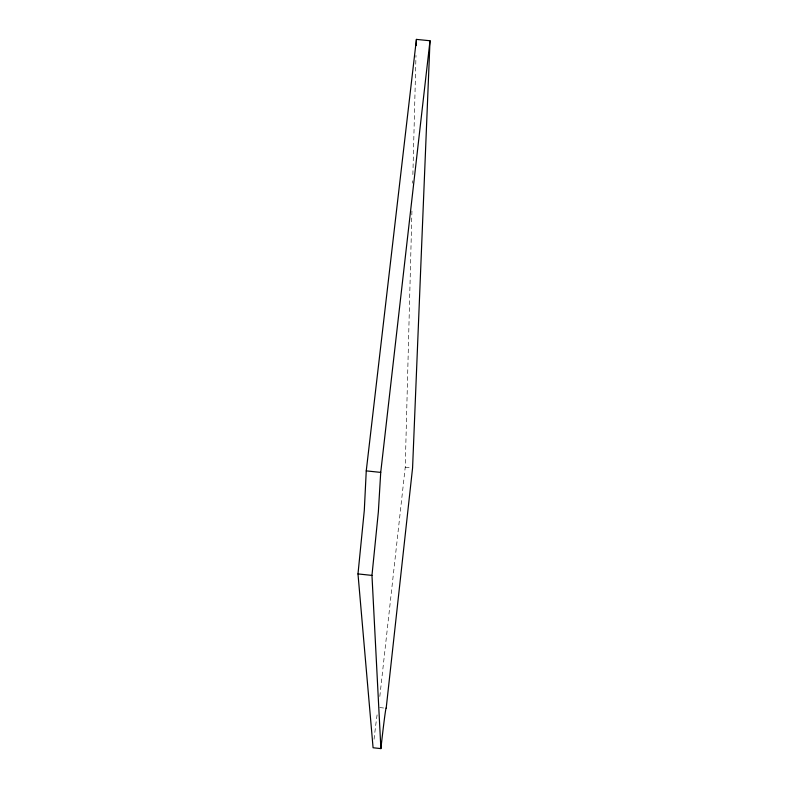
<?xml version="1.0" encoding="UTF-8"?>
<svg xmlns="http://www.w3.org/2000/svg" width="788" height="788" viewBox="0 0 788 788"><rect width="100%" height="100%" fill="white"/><g stroke="black" fill="none" stroke-linecap="round" stroke-linejoin="round"><path stroke-width="0.59" stroke-dasharray="3.94 2.96" d="M379.816 696.474L405.239 467.185L411.947 210.268M412.656 183.22L412.715 180.767M412.873 174.621L415.985 55.377M405.239 467.185L411.356 467.826M379.688 707.565L384.012 708.038M374.044 739.302A46.472 1.015 -83.8 0 1 377.275 713.564"/><path stroke-width="1.18" d="M366.253 470.879L364.302 510.378L357.988 573.92L373.079 747.753L380.89 748.6A46.472 0.827 -83.8 0 1 386.179 708.274L412.577 467.954L430.012 40.749L416.409 39.4L366.253 470.879L380.722 472.396L378.358 511.865L371.966 575.407L380.89 748.6M416.241 45.546L416.409 39.4M380.722 472.396L430.012 40.749M357.988 573.92L371.966 575.407"/></g></svg>
